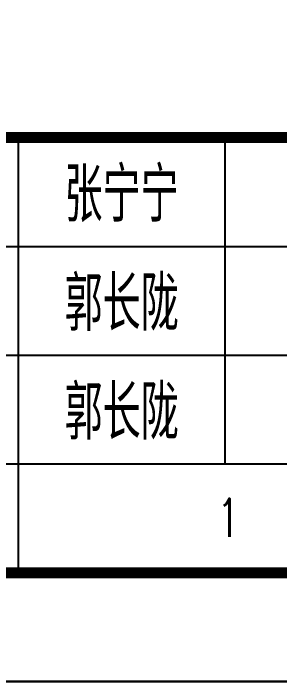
# Model space of a CAD drawing. Extents: x -55438775289 to -98440, y -7665632576 to 9496667396.
# Drawn here: x -121408 to -117735, y 178035 to 187246 of the extents above; entities that cross this region are included whole.
import ezdxf
from ezdxf.enums import TextEntityAlignment as Align

# ---------------------------------------------------------------- set-up
doc = ezdxf.new("R2010")
doc.units = 0
doc.header["$LTSCALE"] = 1000
doc.layers.add('FRAME', color=7, linetype='CONTINUOUS')
doc.styles.add('FRAME-3', font='romans.shx', dxfattribs={"width": 0.7, "bigfont": 'hztxt.shx'})

# ---------------------------------------------------------------- blocks, each defined once
blk = doc.blocks.new('a1')
at = {"layer": 'FRAME'}
for p, q in [((87519.7, 131240.1), (115319.7, 131240.1)), ((107719.7, 131240.1), (107719.7, 127240.1)), ((109619.7, 131240.1), (109619.7, 128240.1)), ((93119.7, 130240.1), (115319.7, 130240.1)), ((87519.7, 129240.1), (115319.7, 129240.1)), ((100119.7, 128240.1), (115319.7, 128240.1)), ((87519.7, 127240.1), (115319.7, 127240.1))]:
    blk.add_line(p, q, dxfattribs=at)
blk.add_lwpolyline([(32219.7, 126240.1), (116319.7, 126240.1), (116319.7, 185640.1), (32219.7, 185640.1)], close=True, dxfattribs=at)
at = {"layer": 'FRAME', "const_width": 100}
blk.add_lwpolyline([(34719.7, 127240.1), (115319.7, 127240.1), (115319.7, 184640.1), (34719.7, 184640.1)], close=True, dxfattribs=at)
blk.add_lwpolyline([(87519.7, 127240.1), (87519.7, 131240.1), (115319.7, 131240.1)], dxfattribs=at)
at = {"layer": 'FRAME', "style": 'FRAME-3', "width": 0.7}
for s, height, p in [('张宁宁', 500, (108669.7, 130740.1)), ('郭长陇', 500, (108669.7, 129740.1)), ('郭长陇', 500, (108669.7, 128740.1)), ('1', 350, (109650.9, 127747.2))]:
    blk.add_text(s, height=height, dxfattribs=at).set_placement(p, align=Align.MIDDLE)
blk = doc.blocks.new('打印框')
at = {"layer": 'FRAME'}
blk.add_lwpolyline([(-894711.4, 340005.9), (-810611.4, 340005.9), (-810611.4, 280605.9), (-894711.4, 280605.9)], close=True, dxfattribs=at)

msp = doc.modelspace()

# ---------------------------------------------------------------- block references
at = {"layer": 'FRAME', "xscale": 1.5, "yscale": 1.5, "zscale": 1.5}
for name, p in [('a1', (-282919.6, -11325.1)), ('打印框', (1107477.1, -242873.7))]:
    msp.add_blockref(name, p, dxfattribs=at)

doc.saveas('drawing.dxf')
